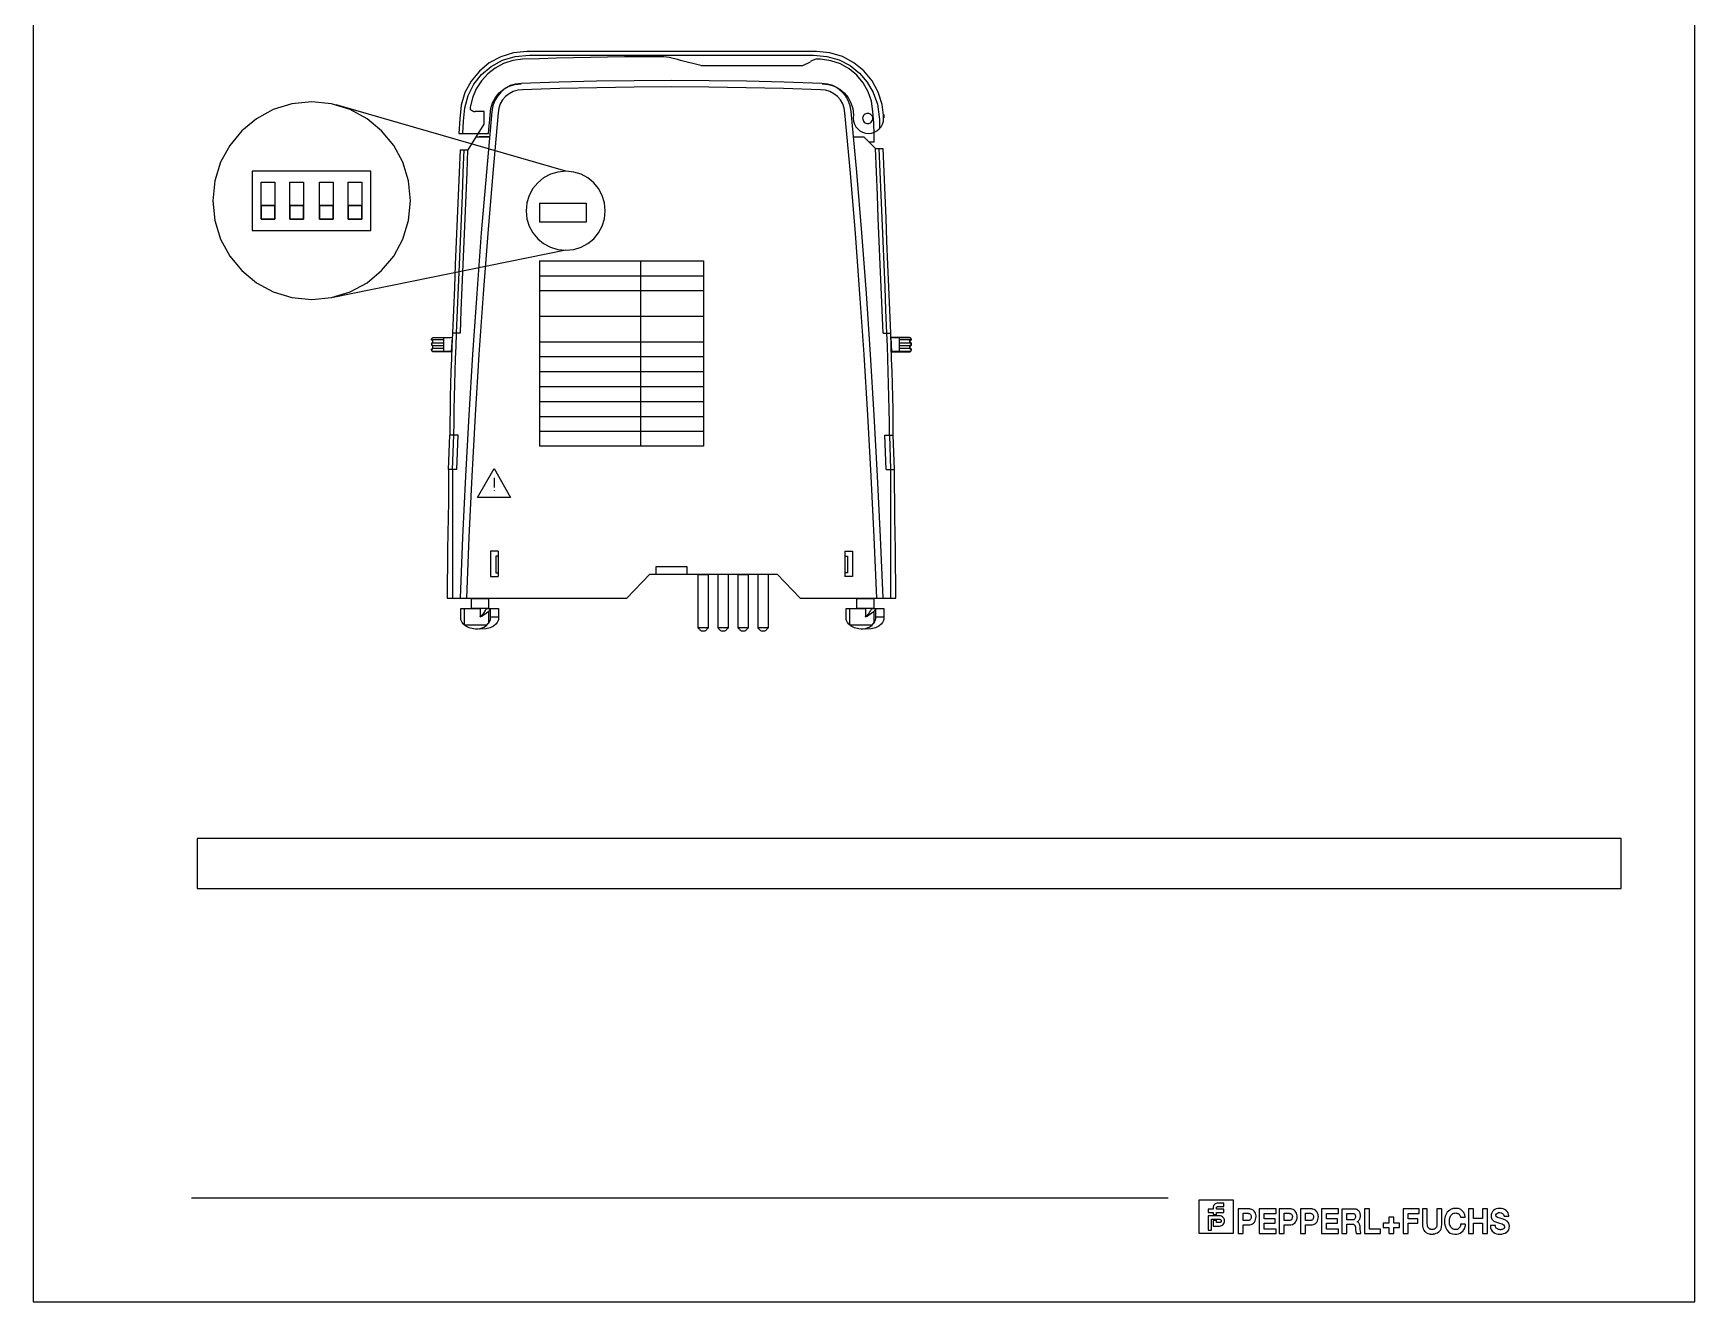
# Model space of a CAD drawing. Header units: metres. Extents: x 0 to 595, y 0 to 842.
# Drawn here: x 0 to 595, y 0 to 454 of the extents above; entities that cross this region are included whole.
import ezdxf

# ---------------------------------------------------------------- set-up
doc = ezdxf.new("R2010")
doc.units = ezdxf.units.M
doc.layers.add('BORDER', color=2, linetype='Continuous')
doc.layers.add('SCHEMATICS', color=7, linetype='Continuous')

msp = doc.modelspace()

# ---------------------------------------------------------------- linework, layer by layer
at = {"layer": 'BORDER', "color": 2}
msp.add_lwpolyline([(0, 0), (595.28, 0), (595.28, 841.89), (0, 841.89), (0, 0)], dxfattribs=at)
at = {"layer": 'SCHEMATICS', "color": 7}
for p, q in [((280.61, 447.93), (176.87, 447.93)), ((177.76, 446.57), (279.55, 446.57)), ((239.19, 442.85), (231.88, 444.67)), ((239.19, 442.85), (275.71, 442.85)), ((275.71, 442.85), (278.45, 444.22)), ((190.78, 405.01), (108.52, 428.76)), ((152.78, 423.83), (152.52, 418.48)), ((153.88, 418.49), (154.15, 422.96)), ((161.58, 426.41), (158.38, 426.41)), ((161.58, 421.85), (161.58, 426.41)), ((293.83, 425.19), (293.8, 424.01)), ((152.52, 418.48), (163.08, 418.48)), ((155.82, 412.72), (161.58, 421.85)), ((158.84, 417.28), (163.4, 417.28)), ((163.4, 417.28), (159.75, 417.28)), ((293.97, 417.28), (297.63, 417.28)), ((301.73, 413.17), (297.63, 417.28)), ((152.92, 412.72), (155.82, 412.72)), ((301.28, 415.45), (299.45, 415.45)), ((301.73, 413.17), (304.41, 413.17)), ((181.37, 393.58), (198.15, 393.58)), ((181.37, 393.58), (181.37, 386.73)), ((198.15, 393.58), (198.15, 386.73)), ((81.64, 387.81), (81.64, 392.68)), ((81.64, 392.68), (86.58, 392.68)), ((86.58, 387.81), (81.64, 387.81)), ((86.58, 392.68), (86.58, 387.81)), ((91.91, 387.81), (91.91, 392.68)), ((91.91, 392.68), (96.85, 392.68)), ((96.85, 387.81), (91.91, 387.81)), ((96.85, 392.68), (96.85, 387.81)), ((102.54, 387.79), (102.54, 392.68)), ((102.54, 392.68), (107.47, 392.68)), ((107.47, 387.79), (102.54, 387.79)), ((107.47, 392.68), (107.47, 387.79)), ((112.81, 387.79), (112.81, 392.68)), ((112.81, 392.68), (117.75, 392.68)), ((117.75, 387.79), (112.81, 387.79)), ((117.75, 392.68), (117.75, 387.79)), ((198.15, 386.73), (181.37, 386.73)), ((190.78, 376.68), (107.51, 359.83)), ((181.37, 372.96), (240.08, 372.96)), ((181.37, 372.96), (181.37, 306.52)), ((217.58, 372.96), (217.58, 306.52)), ((240.08, 372.96), (240.08, 306.52)), ((181.37, 367.59), (240.08, 367.59)), ((181.37, 362.26), (240.08, 362.26)), ((181.37, 353.11), (240.08, 353.11)), ((147.05, 340.52), (147.05, 345.57)), ((147.05, 340.52), (147.05, 345.57)), ((150.05, 345.6), (149.77, 340.32)), ((152.9, 346.97), (150.16, 346.97)), ((304.47, 346.97), (307.21, 346.97)), ((307.25, 345.6), (307.53, 340.32)), ((310.25, 345.57), (310.25, 340.52)), ((310.25, 345.57), (310.25, 340.52)), ((142.75, 342.54), (142.75, 343.49)), ((142.75, 343.49), (143.22, 343.49)), ((142.75, 342.54), (142.75, 343.49)), ((142.75, 343.49), (143.22, 343.49)), ((143.22, 342.54), (142.75, 342.54)), ((143.22, 342.54), (142.75, 342.54)), ((143.22, 344.48), (142.8, 344.48)), ((143.22, 344.48), (142.8, 344.48)), ((142.8, 341.36), (143.22, 341.36)), ((142.8, 341.36), (143.22, 341.36)), ((147.02, 344.58), (143.1, 344.58)), ((147.02, 344.58), (143.1, 344.58)), ((147.02, 343.38), (143.1, 343.38)), ((147.02, 343.38), (143.1, 343.38)), ((147.02, 342.44), (143.1, 342.44)), ((147.02, 342.44), (143.1, 342.44)), ((147.02, 341.46), (143.1, 341.46)), ((147.02, 341.46), (143.1, 341.46)), ((143.22, 343.49), (143.22, 344.48)), ((143.22, 343.49), (143.22, 344.48)), ((143.22, 341.36), (143.22, 342.54)), ((143.22, 341.36), (143.22, 342.54)), ((149.77, 340.32), (143.23, 340.32)), ((150.07, 340.37), (143.64, 340.37)), ((181.37, 343.93), (240.08, 343.93)), ((313.66, 340.37), (307.23, 340.37)), ((307.53, 340.32), (314.07, 340.32)), ((314.2, 344.58), (310.28, 344.58)), ((314.2, 344.58), (310.28, 344.58)), ((314.2, 343.38), (310.28, 343.38)), ((314.2, 343.38), (310.28, 343.38)), ((314.2, 342.44), (310.28, 342.44)), ((314.2, 342.44), (310.28, 342.44)), ((314.2, 341.46), (310.28, 341.46)), ((314.2, 341.46), (310.28, 341.46)), ((314.08, 343.49), (314.08, 344.48)), ((314.08, 344.48), (314.5, 344.48)), ((314.5, 344.48), (314.08, 344.48)), ((314.08, 344.48), (314.08, 343.49)), ((314.55, 343.49), (314.08, 343.49)), ((314.08, 343.49), (314.55, 343.49)), ((314.08, 341.36), (314.08, 342.54)), ((314.08, 342.54), (314.55, 342.54)), ((314.55, 342.54), (314.08, 342.54)), ((314.08, 342.54), (314.08, 341.36)), ((314.5, 341.36), (314.08, 341.36)), ((314.08, 341.36), (314.5, 341.36)), ((314.55, 342.54), (314.55, 343.49)), ((314.55, 343.49), (314.55, 342.54)), ((181.37, 338.59), (240.08, 338.59)), ((181.37, 333.22), (240.08, 333.22)), ((181.37, 327.89), (240.08, 327.89)), ((181.37, 322.56), (240.08, 322.56)), ((181.37, 317.19), (240.08, 317.19)), ((148.79, 298.12), (149.25, 310.45)), ((152.25, 310.45), (149.25, 310.45)), ((150.2, 298.12), (150.66, 310.45)), ((151.79, 298.12), (152.25, 310.45)), ((181.37, 311.85), (240.08, 311.85)), ((305.13, 310.45), (308.13, 310.45)), ((305.58, 298.12), (305.13, 310.45)), ((307.3, 298.15), (306.84, 310.48)), ((308.58, 298.12), (308.13, 310.45)), ((240.08, 306.52), (181.37, 306.52)), ((151.79, 298.11), (148.79, 298.14)), ((159.16, 288.16), (165.08, 298.47)), ((165.08, 298.47), (171.03, 288.16)), ((305.58, 298.12), (308.58, 298.12)), ((165.08, 295.11), (165.08, 291.75)), ((171.03, 288.16), (159.16, 288.16)), ((165.08, 290.61), (165.08, 290.52)), ((163.86, 268.9), (163.86, 259.78)), ((166.6, 268.9), (163.86, 268.9)), ((163.86, 268.9), (163.86, 259.78)), ((166.6, 268.9), (163.86, 268.9)), ((166.6, 268.9), (166.6, 259.78)), ((166.6, 268.9), (166.6, 259.78)), ((290.78, 268.9), (290.78, 259.78)), ((290.78, 268.9), (293.52, 268.9)), ((290.78, 268.9), (290.78, 259.78)), ((290.78, 268.9), (293.52, 268.9)), ((293.52, 268.9), (293.52, 259.78)), ((293.52, 268.9), (293.52, 259.78)), ((165.69, 267.08), (165.69, 261.14)), ((166.6, 267.08), (165.69, 267.08)), ((165.69, 267.08), (165.69, 261.14)), ((166.6, 267.08), (165.69, 267.08)), ((223.21, 263.43), (234.17, 263.43)), ((223.21, 260.69), (223.21, 263.43)), ((234.17, 263.43), (234.17, 260.69)), ((290.78, 267.08), (291.69, 267.08)), ((290.78, 267.08), (291.69, 267.08)), ((291.69, 267.08), (291.69, 261.14)), ((291.69, 267.08), (291.69, 261.14)), ((163.86, 259.78), (166.6, 259.78)), ((163.86, 259.78), (166.6, 259.78)), ((165.69, 261.14), (166.6, 261.14)), ((165.69, 261.14), (166.6, 261.14)), ((220.93, 260.69), (212.71, 252.01)), ((220.93, 260.69), (234.27, 260.69)), ((234.17, 260.69), (266.58, 260.69)), ((266.58, 260.69), (274.8, 252.01)), ((291.69, 261.14), (290.78, 261.14)), ((291.69, 261.14), (290.78, 261.14)), ((293.52, 259.78), (290.78, 259.78)), ((293.52, 259.78), (290.78, 259.78)), ((148.34, 252.01), (212.71, 252.01)), ((148.34, 252.01), (148.34, 252.01)), ((148.34, 252.01), (148.34, 252.01)), ((274.8, 252.01), (309.04, 252.01)), ((153.2, 248.32), (160.13, 248.33)), ((153.2, 244.61), (153.2, 248.32)), ((154.37, 248.3), (154.37, 242.51)), ((160.13, 248.33), (160.13, 245.42)), ((162.32, 248.32), (166.7, 248.32)), ((163.07, 247.28), (163.07, 242.98)), ((163.58, 247.69), (163.76, 248.32)), ((163.79, 244.61), (163.79, 248.32)), ((163.82, 245.39), (166.7, 245.39)), ((166.7, 248.32), (166.7, 244.61)), ((291.24, 248.32), (298.17, 248.33)), ((291.24, 244.61), (291.24, 248.32)), ((292.41, 248.3), (292.41, 242.51)), ((298.17, 248.33), (298.17, 245.42)), ((300.37, 248.32), (304.74, 248.32)), ((301.11, 247.28), (301.11, 242.98)), ((301.62, 247.69), (301.8, 248.32)), ((301.83, 244.61), (301.83, 248.32)), ((301.86, 245.39), (304.74, 245.39)), ((304.74, 248.32), (304.74, 244.61)), ((154.39, 242.48), (162.61, 242.48)), ((160.02, 240.92), (159.87, 240.92)), ((241.86, 241.38), (238.2, 241.38)), ((248.98, 241.38), (245.32, 241.38)), ((256.18, 241.38), (252.53, 241.38)), ((263.3, 241.38), (259.64, 241.38)), ((292.44, 242.48), (300.65, 242.48)), ((298.06, 240.92), (297.92, 240.92)), ((56.69, 37.2), (406.67, 37.2)), ((417.78, 36.55), (429.9, 36.55)), ((417.78, 24.43), (417.78, 36.55)), ((429.9, 36.55), (429.9, 24.43)), ((422.74, 33.23), (420.92, 33.23)), ((420.92, 33.23), (420.92, 32.01)), ((420.92, 32.01), (422.74, 32.01)), ((420.92, 30.79), (420.92, 25.65)), ((422.74, 33.67), (422.74, 33.23)), ((422.74, 32.01), (422.74, 31.27)), ((422.74, 31.27), (423.95, 31.27)), ((426.58, 33.23), (423.95, 33.23)), ((423.95, 32.01), (426.58, 32.01)), ((426.58, 34.13), (426.58, 35.34)), ((426.58, 32.01), (426.58, 33.23)), ((435.7, 33.24), (431.67, 33.24)), ((431.67, 33.24), (431.67, 24.43)), ((433.47, 29.13), (433.47, 31.69)), ((433.47, 31.69), (435.24, 31.69)), ((445.25, 33.24), (439.19, 33.24)), ((439.19, 33.24), (439.19, 24.42)), ((440.98, 29.71), (440.98, 31.62)), ((440.98, 31.62), (445.25, 31.62)), ((445.25, 31.62), (445.25, 33.24)), ((450.43, 33.25), (446.39, 33.25)), ((446.39, 33.25), (446.39, 24.42)), ((448.2, 29.13), (448.2, 31.7)), ((448.2, 31.7), (449.97, 31.7)), ((458, 33.24), (453.97, 33.24)), ((453.97, 33.24), (453.97, 24.43)), ((455.78, 29.13), (455.78, 31.69)), ((455.78, 31.69), (457.55, 31.69)), ((467.64, 33.24), (461.57, 33.24)), ((461.57, 33.24), (461.57, 24.42)), ((463.36, 29.71), (463.36, 31.62)), ((463.36, 31.62), (467.64, 31.62)), ((467.64, 31.62), (467.64, 33.24)), ((473.22, 33.23), (468.82, 33.23)), ((468.82, 33.23), (468.82, 24.43)), ((470.6, 29.31), (470.6, 31.68)), ((470.6, 31.68), (472.51, 31.68)), ((472.51, 31.68), (472.73, 31.68)), ((478.74, 33.24), (476.95, 33.24)), ((476.95, 33.24), (476.95, 24.43)), ((478.74, 26.05), (478.74, 33.24)), ((487.44, 30.31), (485.66, 30.31)), ((485.66, 30.31), (485.66, 28.17)), ((487.44, 28.17), (487.44, 30.31)), ((496.54, 33.25), (490.82, 33.25)), ((490.82, 33.25), (490.82, 24.43)), ((492.61, 29.73), (492.61, 31.62)), ((492.61, 31.62), (496.54, 31.62)), ((496.54, 31.62), (496.54, 33.25)), ((499.46, 33.25), (497.68, 33.25)), ((497.68, 33.25), (497.68, 27.59)), ((499.46, 28.17), (499.46, 33.25)), ((504.63, 33.25), (502.84, 33.25)), ((502.84, 33.25), (502.84, 28.17)), ((504.63, 27.6), (504.63, 33.25)), ((511.35, 30.25), (513.07, 30.25)), ((513.07, 30.25), (513.04, 30.47)), ((516.04, 33.25), (514.26, 33.25)), ((514.26, 33.25), (514.26, 24.43)), ((516.04, 29.78), (516.04, 33.25)), ((519.28, 29.78), (516.04, 29.78)), ((521.05, 33.25), (519.28, 33.25)), ((519.28, 33.25), (519.28, 29.78)), ((521.05, 24.43), (521.05, 33.25)), ((526.95, 30.61), (528.71, 30.61)), ((528.71, 30.61), (528.7, 30.82)), ((429.9, 24.43), (417.78, 24.43)), ((420.92, 25.65), (422.13, 25.65)), ((422.13, 25.65), (422.13, 29.57)), ((422.13, 29.57), (425.04, 29.57)), ((423.95, 29.09), (422.74, 29.09)), ((422.74, 29.09), (422.74, 27.14)), ((422.74, 27.14), (425.04, 27.14)), ((423.95, 28.36), (423.95, 29.09)), ((431.67, 24.43), (433.47, 24.43)), ((435.18, 29.13), (433.47, 29.13)), ((433.47, 24.43), (433.47, 27.59)), ((433.47, 27.59), (435.52, 27.59)), ((435.49, 29.16), (435.18, 29.13)), ((435.52, 27.59), (435.88, 27.61)), ((439.19, 24.42), (445.25, 24.42)), ((444.91, 29.71), (440.98, 29.71)), ((440.98, 26.04), (440.98, 28.17)), ((440.98, 28.17), (444.91, 28.17)), ((445.25, 26.04), (440.98, 26.04)), ((444.91, 28.17), (444.91, 29.71)), ((445.25, 24.42), (445.25, 26.04)), ((446.39, 24.42), (448.2, 24.42)), ((449.91, 29.13), (448.2, 29.13)), ((448.2, 24.42), (448.2, 27.58)), ((448.2, 27.58), (450.25, 27.58)), ((450.22, 29.15), (449.91, 29.13)), ((450.25, 27.58), (450.62, 27.61)), ((453.97, 24.43), (455.78, 24.43)), ((457.48, 29.13), (455.78, 29.13)), ((455.78, 24.43), (455.78, 27.59)), ((455.78, 27.59), (457.83, 27.59)), ((457.79, 29.16), (457.48, 29.13)), ((457.83, 27.59), (458.19, 27.61)), ((461.57, 24.42), (467.64, 24.42)), ((467.29, 29.71), (463.36, 29.71)), ((463.36, 26.04), (463.36, 28.17)), ((463.36, 28.17), (467.29, 28.17)), ((467.64, 26.04), (463.36, 26.04)), ((467.29, 28.17), (467.29, 29.71)), ((467.64, 24.42), (467.64, 26.04)), ((468.82, 24.43), (470.6, 24.43)), ((472.3, 29.31), (470.6, 29.31)), ((470.6, 24.43), (470.6, 27.84)), ((470.6, 27.84), (472.47, 27.84)), ((472.72, 29.33), (472.3, 29.31)), ((472.47, 27.84), (472.73, 27.84)), ((473.93, 24.68), (474, 24.43)), ((474, 24.43), (475.69, 24.43)), ((474.33, 28.64), (474.68, 28.89)), ((474.58, 28.48), (474.33, 28.64)), ((475.61, 24.74), (475.5, 25.36)), ((475.69, 24.43), (475.61, 24.74)), ((476.95, 24.43), (482.67, 24.43)), ((482.67, 26.05), (478.74, 26.05)), ((482.67, 24.43), (482.67, 26.05)), ((485.66, 28.17), (483.61, 28.17)), ((483.61, 28.17), (483.61, 26.6)), ((483.61, 26.6), (485.66, 26.6)), ((485.66, 26.6), (485.66, 24.43)), ((485.66, 24.43), (487.44, 24.43)), ((489.49, 28.17), (487.44, 28.17)), ((487.44, 24.43), (487.44, 26.6)), ((487.44, 26.6), (489.49, 26.6)), ((489.49, 26.6), (489.49, 28.17)), ((490.82, 24.43), (492.61, 24.43)), ((496.04, 29.73), (492.61, 29.73)), ((492.61, 24.43), (492.61, 28.17)), ((492.61, 28.17), (496.04, 28.17)), ((496.04, 28.17), (496.04, 29.73)), ((499.5, 27.43), (499.46, 28.17)), ((502.84, 28.17), (502.84, 27.43)), ((504.59, 27.07), (504.63, 27.6)), ((513.07, 27.83), (511.34, 27.83)), ((511.34, 27.83), (511.34, 27.56)), ((513.09, 27.67), (513.07, 27.83)), ((514.26, 24.43), (516.04, 24.43)), ((516.04, 24.43), (516.04, 28.2)), ((516.04, 28.2), (519.28, 28.2)), ((519.28, 28.2), (519.28, 24.43)), ((519.28, 24.43), (521.05, 24.43)), ((523.84, 27.36), (522.06, 27.36)), ((522.06, 27.36), (522.06, 27.1)), ((523.84, 27.24), (523.84, 27.36))]:
    msp.add_line(p, q, dxfattribs=at)
for points in [[(176.87, 447.93), (172.02, 447.44), (167.49, 446.03), (163.4, 443.81), (159.83, 440.87), (156.89, 437.3), (154.67, 433.21), (153.26, 428.69), (152.78, 423.83)], [(154.15, 422.96), (154.58, 427.72), (155.85, 432.16), (157.89, 436.18), (160.65, 439.69), (164.08, 442.58), (168.11, 444.75), (172.69, 446.12), (177.76, 446.57)], [(279.55, 446.57), (284.36, 446.15), (288.74, 444.89), (292.65, 442.88), (296.03, 440.19), (298.82, 436.92), (300.97, 433.16), (302.42, 428.99), (303.12, 424.5)], [(304.71, 424.11), (304.17, 428.91), (302.74, 433.39), (300.51, 437.44), (297.56, 440.96), (294.01, 443.87), (289.93, 446.06), (285.44, 447.44), (280.61, 447.93)], [(175.27, 445.13), (171.77, 444.65), (168.5, 443.57), (165.5, 441.97), (162.83, 439.88), (160.55, 437.36), (158.71, 434.47), (157.36, 431.26), (156.56, 427.78)], [(224.12, 446.04), (217.98, 446.02), (211.87, 445.96), (205.78, 445.87), (199.7, 445.76), (193.62, 445.62), (187.53, 445.47), (181.42, 445.3), (175.27, 445.13)], [(231.88, 444.67), (230.86, 444.99), (229.84, 445.27), (228.83, 445.51), (227.83, 445.7), (226.86, 445.85), (225.91, 445.96), (225, 446.02), (224.12, 446.04)], [(280.73, 445.13), (280.39, 445.11), (280.06, 445.05), (279.73, 444.96), (279.42, 444.84), (279.13, 444.71), (278.87, 444.55), (278.64, 444.39), (278.45, 444.22)], [(282.1, 445.13), (281.93, 445.13), (281.76, 445.13), (281.59, 445.13), (281.42, 445.13), (281.25, 445.13), (281.08, 445.13), (280.91, 445.13), (280.73, 445.13)], [(300.82, 426.41), (300.3, 430.08), (299.12, 433.51), (297.35, 436.63), (295.06, 439.37), (292.32, 441.65), (289.2, 443.43), (285.77, 444.61), (282.1, 445.13)], [(163.71, 425.19), (163.93, 427.44), (164.58, 429.53), (165.61, 431.42), (166.97, 433.07), (168.62, 434.43), (170.51, 435.46), (172.6, 436.1), (174.84, 436.33)], [(174.82, 436.46), (172.81, 436.25), (170.93, 435.66), (169.21, 434.72), (167.68, 433.49), (166.4, 432), (165.38, 430.29), (164.67, 428.42), (164.32, 426.41)], [(282.56, 436.46), (269.06, 436.9), (255.58, 437.23), (242.13, 437.42), (228.69, 437.48), (215.25, 437.42), (201.8, 437.23), (188.32, 436.9), (174.82, 436.46)], [(282.1, 434.17), (268.75, 434.62), (255.4, 434.94), (242.04, 435.14), (228.69, 435.2), (215.34, 435.14), (201.98, 434.94), (188.63, 434.62), (175.27, 434.17)], [(293.06, 426.41), (292.7, 428.42), (292, 430.29), (290.98, 432), (289.69, 433.49), (288.17, 434.72), (286.45, 435.66), (284.57, 436.25), (282.56, 436.46)], [(282.7, 436.33), (284.94, 436.1), (287.03, 435.46), (288.93, 434.43), (290.57, 433.07), (291.93, 431.42), (292.96, 429.53), (293.61, 427.44), (293.83, 425.19)], [(99.78, 429.85), (92.64, 429.13), (85.99, 427.07), (79.98, 423.8), (74.73, 419.48), (70.41, 414.24), (67.14, 408.22), (65.08, 401.57), (64.36, 394.43)], [(135.2, 394.43), (134.48, 401.57), (132.41, 408.22), (129.15, 414.24), (124.82, 419.48), (119.58, 423.8), (113.56, 427.07), (106.91, 429.13), (99.78, 429.85)], [(175.27, 434.17), (173.59, 434.01), (171.99, 433.53), (170.52, 432.78), (169.22, 431.78), (168.14, 430.56), (167.31, 429.16), (166.78, 427.62), (166.6, 425.96)], [(290.78, 425.96), (290.59, 427.62), (290.06, 429.16), (289.24, 430.56), (288.15, 431.78), (286.85, 432.78), (285.39, 433.53), (283.79, 434.01), (282.1, 434.17)], [(164.32, 426.41), (162.35, 404.67), (160.54, 382.92), (158.9, 361.16), (157.41, 339.38), (156.07, 317.59), (154.88, 295.76), (153.82, 273.91), (152.9, 252.01)], [(166.6, 425.96), (164.63, 404.36), (162.83, 382.73), (161.18, 361.05), (159.69, 339.33), (158.36, 317.56), (157.16, 295.76), (156.11, 273.91), (155.19, 252.01)], [(156.56, 427.78), (156.56, 427.61), (156.56, 427.45), (156.58, 427.29), (156.61, 427.15), (156.67, 427.04), (156.75, 426.95), (156.86, 426.89), (157.01, 426.87)], [(157.01, 426.87), (157.18, 426.72), (157.35, 426.6), (157.53, 426.52), (157.7, 426.47), (157.87, 426.44), (158.04, 426.42), (158.21, 426.41), (158.38, 426.41)], [(163.08, 418.48), (163.22, 419.98), (163.35, 421.31), (163.45, 422.46), (163.54, 423.42), (163.61, 424.18), (163.66, 424.74), (163.7, 425.08), (163.71, 425.19)], [(302.19, 252.01), (301.27, 273.91), (300.22, 295.76), (299.02, 317.56), (297.68, 339.33), (296.2, 361.05), (294.55, 382.73), (292.75, 404.36), (290.78, 425.96)], [(304.47, 252.01), (303.55, 273.91), (302.5, 295.76), (301.3, 317.59), (299.97, 339.38), (298.48, 361.16), (296.83, 382.92), (295.03, 404.67), (293.06, 426.41)], [(293.8, 424.01), (293.91, 422.91), (294.22, 421.89), (294.73, 420.97), (295.39, 420.16), (296.19, 419.5), (297.12, 419), (298.14, 418.68), (299.24, 418.57)], [(299, 425.74), (298.65, 425.71), (298.32, 425.6), (298.01, 425.44), (297.73, 425.23), (297.49, 424.98), (297.31, 424.71), (297.2, 424.41), (297.15, 424.11)], [(297.15, 424.11), (297.2, 423.66), (297.31, 423.27), (297.49, 422.92), (297.73, 422.62), (298.01, 422.38), (298.32, 422.21), (298.65, 422.1), (299, 422.06)], [(300.84, 424.11), (300.8, 424.41), (300.68, 424.71), (300.5, 424.98), (300.26, 425.23), (299.98, 425.44), (299.67, 425.6), (299.34, 425.71), (299, 425.74)], [(299, 422.06), (299.34, 422.1), (299.67, 422.21), (299.98, 422.38), (300.26, 422.62), (300.5, 422.92), (300.68, 423.27), (300.8, 423.66), (300.84, 424.11)], [(299.24, 418.57), (300.33, 418.68), (301.35, 419), (302.28, 419.5), (303.08, 420.16), (303.75, 420.97), (304.25, 421.89), (304.57, 422.91), (304.68, 424.01)], [(301.28, 415.45), (301.28, 416.82), (301.27, 418.19), (301.25, 419.56), (301.22, 420.93), (301.17, 422.3), (301.09, 423.67), (300.97, 425.04), (300.82, 426.41)], [(303.12, 424.5), (303.13, 424.22), (303.14, 423.72), (303.15, 423.09), (303.16, 422.39), (303.16, 421.68), (303.17, 421.05), (303.17, 420.55), (303.18, 420.27)], [(304.68, 424.01), (304.68, 424.87), (304.68, 425.29), (304.69, 425.36), (304.69, 425.18), (304.7, 424.87), (304.71, 424.51), (304.71, 424.23), (304.71, 424.11)], [(152.92, 412.72), (152.58, 404.5), (152.24, 396.28), (151.9, 388.06), (151.55, 379.84), (151.21, 371.63), (150.87, 363.41), (150.53, 355.19), (150.19, 346.97)], [(154.31, 412.72), (153.97, 404.5), (153.63, 396.28), (153.28, 388.06), (152.94, 379.84), (152.6, 371.63), (152.26, 363.41), (151.91, 355.19), (151.57, 346.97)], [(155.64, 412.72), (155.3, 404.5), (154.96, 396.28), (154.62, 388.06), (154.27, 379.84), (153.93, 371.63), (153.59, 363.41), (153.25, 355.19), (152.9, 346.97)], [(304.47, 346.97), (304.13, 355.19), (303.79, 363.42), (303.45, 371.65), (303.1, 379.9), (302.76, 388.17), (302.42, 396.47), (302.08, 404.8), (301.73, 413.17)], [(305.86, 346.97), (305.52, 355.19), (305.17, 363.42), (304.83, 371.65), (304.49, 379.9), (304.15, 388.17), (303.81, 396.47), (303.46, 404.8), (303.12, 413.17)], [(307.25, 346.97), (306.9, 355.19), (306.56, 363.42), (306.22, 371.65), (305.88, 379.9), (305.53, 388.17), (305.19, 396.47), (304.85, 404.8), (304.51, 413.17)], [(78.44, 383.81), (120.94, 383.81), (120.94, 405.06), (78.44, 405.06), (78.44, 383.81)], [(190.78, 405.01), (187.93, 404.73), (185.27, 403.9), (182.86, 402.59), (180.77, 400.86), (179.04, 398.77), (177.73, 396.36), (176.9, 393.7), (176.62, 390.85)], [(204.95, 390.85), (204.66, 393.7), (203.84, 396.36), (202.53, 398.77), (200.8, 400.86), (198.7, 402.59), (196.3, 403.9), (193.64, 404.73), (190.78, 405.01)], [(86.58, 387.79), (81.64, 387.79), (81.64, 401.08), (86.58, 401.08), (86.58, 387.79)], [(96.85, 387.79), (91.91, 387.79), (91.91, 401.08), (96.85, 401.08), (96.85, 387.79)], [(107.47, 387.79), (102.54, 387.79), (102.54, 401.08), (107.47, 401.08), (107.47, 387.79)], [(117.75, 387.79), (112.81, 387.79), (112.81, 401.08), (117.75, 401.08), (117.75, 387.79)], [(64.36, 394.43), (65.08, 387.3), (67.14, 380.65), (70.41, 374.63), (74.73, 369.39), (79.98, 365.07), (85.99, 361.8), (92.64, 359.74), (99.78, 359.02)], [(99.78, 359.02), (106.91, 359.74), (113.56, 361.8), (119.58, 365.07), (124.82, 369.39), (129.15, 374.63), (132.41, 380.65), (134.48, 387.3), (135.2, 394.43)], [(86.58, 392.68), (81.64, 392.68), (81.64, 387.81), (86.58, 387.81), (86.58, 392.68)], [(96.85, 392.68), (91.91, 392.68), (91.91, 387.81), (96.85, 387.81), (96.85, 392.68)], [(107.47, 392.68), (102.54, 392.68), (102.54, 387.79), (107.47, 387.79), (107.47, 392.68)], [(117.75, 392.68), (112.81, 392.68), (112.81, 387.79), (117.75, 387.79), (117.75, 392.68)], [(176.62, 390.85), (176.9, 387.99), (177.73, 385.33), (179.04, 382.93), (180.77, 380.83), (182.86, 379.1), (185.27, 377.79), (187.93, 376.97), (190.78, 376.68)], [(190.78, 376.68), (193.64, 376.97), (196.3, 377.79), (198.7, 379.1), (200.8, 380.83), (202.53, 382.93), (203.84, 385.33), (204.66, 387.99), (204.95, 390.85)], [(142.71, 344.73), (142.74, 344.96), (142.84, 345.14), (142.99, 345.27), (143.16, 345.36), (143.34, 345.42), (143.49, 345.46), (143.6, 345.47), (143.64, 345.48)], [(142.71, 344.73), (142.74, 344.96), (142.84, 345.14), (142.99, 345.27), (143.16, 345.36), (143.34, 345.42), (143.49, 345.46), (143.6, 345.47), (143.64, 345.48)], [(143.64, 345.48), (143.95, 345.47), (144.77, 345.46), (145.91, 345.44), (147.19, 345.44), (148.42, 345.44), (149.44, 345.47), (150.04, 345.52), (150.05, 345.6)], [(143.64, 345.48), (143.95, 345.47), (144.77, 345.46), (145.91, 345.44), (147.19, 345.44), (148.42, 345.44), (149.44, 345.47), (150.04, 345.52), (150.05, 345.6)], [(150.16, 346.97), (149.99, 342.37), (149.83, 337.8), (149.67, 333.25), (149.54, 328.71), (149.42, 324.17), (149.33, 319.62), (149.27, 315.05), (149.25, 310.45)], [(151.53, 346.97), (151.36, 342.37), (151.2, 337.8), (151.04, 333.25), (150.91, 328.71), (150.79, 324.17), (150.7, 319.62), (150.64, 315.05), (150.62, 310.45)], [(306.76, 310.45), (306.74, 315.05), (306.68, 319.62), (306.59, 324.17), (306.47, 328.71), (306.33, 333.25), (306.18, 337.8), (306.02, 342.37), (305.84, 346.97)], [(308.13, 310.45), (308.11, 315.05), (308.05, 319.62), (307.96, 324.17), (307.84, 328.71), (307.7, 333.25), (307.55, 337.8), (307.38, 342.37), (307.21, 346.97)], [(313.66, 345.48), (313.35, 345.47), (312.53, 345.46), (311.39, 345.44), (310.11, 345.44), (308.87, 345.44), (307.86, 345.47), (307.26, 345.52), (307.25, 345.6)], [(307.25, 345.6), (307.26, 345.52), (307.86, 345.47), (308.87, 345.44), (310.11, 345.44), (311.39, 345.44), (312.53, 345.46), (313.35, 345.47), (313.66, 345.48)], [(314.59, 344.73), (314.56, 344.96), (314.46, 345.14), (314.31, 345.27), (314.14, 345.36), (313.96, 345.42), (313.81, 345.46), (313.7, 345.47), (313.66, 345.48)], [(313.66, 345.48), (313.7, 345.47), (313.81, 345.46), (313.96, 345.42), (314.14, 345.36), (314.31, 345.27), (314.46, 345.14), (314.56, 344.96), (314.59, 344.73)], [(142.8, 344.48), (142.8, 344.47), (142.79, 344.46), (142.78, 344.45), (142.76, 344.44), (142.74, 344.46), (142.73, 344.51), (142.72, 344.6), (142.71, 344.73)], [(142.8, 344.48), (142.8, 344.47), (142.79, 344.46), (142.78, 344.45), (142.76, 344.44), (142.74, 344.46), (142.73, 344.51), (142.72, 344.6), (142.71, 344.73)], [(142.71, 341.11), (142.71, 341.2), (142.72, 341.26), (142.73, 341.3), (142.75, 341.33), (142.77, 341.35), (142.79, 341.36), (142.8, 341.36), (142.8, 341.36)], [(142.71, 341.11), (142.71, 341.2), (142.72, 341.26), (142.73, 341.3), (142.75, 341.33), (142.77, 341.35), (142.79, 341.36), (142.8, 341.36), (142.8, 341.36)], [(143.23, 340.32), (143.21, 340.33), (143.15, 340.35), (143.07, 340.39), (142.98, 340.46), (142.88, 340.56), (142.8, 340.7), (142.74, 340.88), (142.71, 341.11)], [(143.64, 340.37), (143.6, 340.37), (143.5, 340.39), (143.35, 340.42), (143.18, 340.48), (143.01, 340.58), (142.86, 340.71), (142.76, 340.88), (142.71, 341.11)], [(314.59, 341.11), (314.54, 340.88), (314.43, 340.71), (314.28, 340.58), (314.12, 340.48), (313.95, 340.42), (313.8, 340.39), (313.7, 340.37), (313.66, 340.37)], [(314.07, 340.32), (314.09, 340.33), (314.15, 340.35), (314.23, 340.39), (314.32, 340.46), (314.41, 340.56), (314.5, 340.7), (314.56, 340.88), (314.59, 341.11)], [(314.5, 344.48), (314.5, 344.47), (314.51, 344.46), (314.52, 344.45), (314.54, 344.44), (314.56, 344.46), (314.57, 344.51), (314.58, 344.6), (314.59, 344.73)], [(314.59, 344.73), (314.58, 344.6), (314.57, 344.51), (314.56, 344.46), (314.54, 344.44), (314.52, 344.45), (314.51, 344.46), (314.5, 344.47), (314.5, 344.48)], [(314.59, 341.11), (314.59, 341.2), (314.58, 341.26), (314.57, 341.3), (314.55, 341.33), (314.53, 341.35), (314.51, 341.36), (314.5, 341.36), (314.5, 341.36)], [(314.5, 341.36), (314.5, 341.36), (314.51, 341.36), (314.53, 341.35), (314.55, 341.33), (314.57, 341.3), (314.58, 341.26), (314.59, 341.2), (314.59, 341.11)], [(148.79, 298.12), (148.77, 292.45), (148.72, 286.75), (148.65, 281.01), (148.57, 275.24), (148.48, 269.45), (148.41, 263.65), (148.36, 257.83), (148.34, 252.01)], [(150.16, 298.12), (150.16, 292.45), (150.16, 286.75), (150.16, 281.01), (150.16, 275.24), (150.16, 269.45), (150.16, 263.65), (150.16, 257.83), (150.16, 252.01)], [(307.21, 252.01), (307.21, 257.83), (307.21, 263.65), (307.21, 269.45), (307.21, 275.24), (307.21, 281.01), (307.21, 286.75), (307.21, 292.45), (307.21, 298.12)], [(309.04, 252.01), (309.02, 257.83), (308.97, 263.65), (308.9, 269.45), (308.81, 275.24), (308.73, 281.01), (308.65, 286.75), (308.6, 292.45), (308.58, 298.12)], [(241.83, 260.55), (241.83, 241.38), (238.24, 241.38), (238.24, 260.55), (241.83, 260.55)], [(248.94, 260.6), (248.94, 241.38), (245.35, 241.38), (245.35, 260.6), (248.94, 260.6)], [(256.15, 260.55), (256.15, 241.38), (252.56, 241.38), (252.56, 260.55), (256.15, 260.55)], [(263.27, 260.6), (263.27, 241.38), (259.68, 241.38), (259.68, 260.6), (263.27, 260.6)], [(163.09, 251.96), (163.09, 248.3), (157.04, 248.3), (157.04, 251.96), (163.09, 251.96)], [(301.13, 251.96), (301.13, 248.3), (295.08, 248.3), (295.08, 251.96), (301.13, 251.96)], [(159.87, 240.92), (157.78, 241.04), (156.18, 241.44), (155, 242.03), (154.18, 242.71), (153.66, 243.4), (153.36, 244.01), (153.23, 244.44), (153.2, 244.61)], [(158.53, 240.96), (160.17, 241.23), (161.43, 241.7), (162.36, 242.3), (163.01, 242.94), (163.42, 243.56), (163.66, 244.09), (163.77, 244.47), (163.79, 244.61)], [(166.7, 244.61), (166.67, 244.44), (166.54, 244.01), (166.24, 243.4), (165.71, 242.71), (164.89, 242.03), (163.71, 241.44), (162.11, 241.04), (160.02, 240.92)], [(160.07, 245.34), (160.67, 245.66), (161.28, 246.03), (161.87, 246.42), (162.41, 246.8), (162.88, 247.15), (163.25, 247.43), (163.49, 247.62), (163.58, 247.69)], [(160.13, 245.42), (160.16, 245.44), (160.24, 245.51), (160.37, 245.62), (160.53, 245.76), (160.71, 245.92), (160.89, 246.09), (161.07, 246.27), (161.22, 246.44)], [(161.22, 246.44), (161.43, 246.7), (161.63, 247), (161.81, 247.32), (161.98, 247.62), (162.12, 247.89), (162.23, 248.11), (162.3, 248.26), (162.32, 248.32)], [(297.92, 240.92), (295.83, 241.04), (294.22, 241.44), (293.04, 242.03), (292.22, 242.71), (291.7, 243.4), (291.4, 244.01), (291.27, 244.44), (291.24, 244.61)], [(296.57, 240.96), (298.21, 241.23), (299.47, 241.7), (300.4, 242.3), (301.05, 242.94), (301.47, 243.56), (301.7, 244.09), (301.81, 244.47), (301.83, 244.61)], [(304.74, 244.61), (304.71, 244.44), (304.58, 244.01), (304.28, 243.4), (303.76, 242.71), (302.93, 242.03), (301.76, 241.44), (300.15, 241.04), (298.06, 240.92)], [(298.11, 245.34), (298.72, 245.66), (299.33, 246.03), (299.91, 246.42), (300.46, 246.8), (300.93, 247.15), (301.3, 247.43), (301.54, 247.62), (301.62, 247.69)], [(298.17, 245.42), (298.2, 245.44), (298.29, 245.51), (298.42, 245.62), (298.58, 245.76), (298.75, 245.92), (298.94, 246.09), (299.11, 246.27), (299.27, 246.44)], [(299.27, 246.44), (299.47, 246.7), (299.67, 247), (299.86, 247.32), (300.02, 247.62), (300.16, 247.89), (300.27, 248.11), (300.34, 248.26), (300.37, 248.32)], [(238.2, 241.38), (238.22, 241.36), (238.26, 241.32), (238.34, 241.25), (238.43, 241.15), (238.55, 241.03), (238.69, 240.9), (238.85, 240.74), (239.02, 240.58)], [(239.02, 240.58), (239.16, 240.46), (239.29, 240.38), (239.41, 240.33), (239.53, 240.31), (239.65, 240.3), (239.77, 240.3), (239.9, 240.31), (240.04, 240.31)], [(240.04, 240.31), (240.18, 240.31), (240.31, 240.3), (240.43, 240.3), (240.54, 240.31), (240.65, 240.33), (240.77, 240.38), (240.9, 240.46), (241.04, 240.58)], [(241.04, 240.58), (241.21, 240.74), (241.37, 240.9), (241.51, 241.03), (241.63, 241.15), (241.72, 241.25), (241.8, 241.32), (241.84, 241.36), (241.86, 241.38)], [(245.32, 241.38), (245.34, 241.36), (245.38, 241.32), (245.45, 241.25), (245.55, 241.15), (245.67, 241.03), (245.81, 240.9), (245.97, 240.74), (246.14, 240.58)], [(246.14, 240.58), (246.28, 240.46), (246.41, 240.38), (246.53, 240.33), (246.65, 240.31), (246.76, 240.3), (246.89, 240.3), (247.02, 240.31), (247.16, 240.31)], [(247.16, 240.31), (247.3, 240.31), (247.43, 240.3), (247.55, 240.3), (247.66, 240.31), (247.77, 240.33), (247.89, 240.38), (248.02, 240.46), (248.16, 240.58)], [(248.16, 240.58), (248.33, 240.74), (248.49, 240.9), (248.62, 241.03), (248.75, 241.15), (248.84, 241.25), (248.92, 241.32), (248.96, 241.36), (248.98, 241.38)], [(252.53, 241.38), (252.54, 241.36), (252.59, 241.32), (252.66, 241.25), (252.76, 241.15), (252.88, 241.03), (253.02, 240.9), (253.18, 240.74), (253.35, 240.58)], [(253.35, 240.58), (253.49, 240.46), (253.62, 240.38), (253.74, 240.33), (253.85, 240.31), (253.97, 240.3), (254.09, 240.3), (254.22, 240.31), (254.37, 240.31)], [(254.37, 240.31), (254.51, 240.31), (254.63, 240.3), (254.75, 240.3), (254.87, 240.31), (254.98, 240.33), (255.1, 240.38), (255.22, 240.46), (255.36, 240.58)], [(255.36, 240.58), (255.53, 240.74), (255.69, 240.9), (255.83, 241.03), (255.95, 241.15), (256.05, 241.25), (256.12, 241.32), (256.17, 241.36), (256.18, 241.38)], [(259.64, 241.38), (259.66, 241.36), (259.71, 241.32), (259.78, 241.25), (259.88, 241.15), (260, 241.03), (260.14, 240.9), (260.3, 240.74), (260.47, 240.58)], [(260.47, 240.58), (260.61, 240.46), (260.74, 240.38), (260.86, 240.33), (260.97, 240.31), (261.09, 240.3), (261.21, 240.3), (261.34, 240.31), (261.48, 240.31)], [(261.48, 240.31), (261.63, 240.31), (261.75, 240.3), (261.87, 240.3), (261.98, 240.31), (262.1, 240.33), (262.21, 240.38), (262.34, 240.46), (262.48, 240.58)], [(262.48, 240.58), (262.65, 240.74), (262.81, 240.9), (262.95, 241.03), (263.07, 241.15), (263.17, 241.25), (263.24, 241.32), (263.29, 241.36), (263.3, 241.38)], [(58.69, 148.07), (568.93, 148.07), (568.93, 165.92), (58.69, 165.92), (58.69, 148.07)], [(425.04, 30.79), (424.8, 30.79), (424.31, 30.79), (423.65, 30.79), (422.9, 30.79), (422.17, 30.79), (421.53, 30.79), (421.09, 30.79), (420.92, 30.79)], [(424.41, 35.34), (424.05, 35.3), (423.73, 35.2), (423.44, 35.03), (423.2, 34.82), (423, 34.57), (422.86, 34.29), (422.77, 33.99), (422.74, 33.67)], [(423.95, 33.67), (423.96, 33.77), (423.98, 33.86), (424.03, 33.94), (424.08, 34), (424.15, 34.05), (424.23, 34.09), (424.31, 34.12), (424.4, 34.13)], [(423.95, 33.23), (423.95, 33.31), (423.95, 33.39), (423.95, 33.46), (423.95, 33.52), (423.95, 33.57), (423.95, 33.62), (423.95, 33.65), (423.95, 33.67)], [(423.95, 31.27), (423.95, 31.28), (423.95, 31.33), (423.95, 31.39), (423.95, 31.49), (423.95, 31.6), (423.95, 31.72), (423.95, 31.86), (423.95, 32.01)], [(424.4, 34.13), (424.64, 34.13), (424.96, 34.13), (425.32, 34.13), (425.68, 34.13), (426.03, 34.13), (426.31, 34.13), (426.5, 34.13), (426.58, 34.13)], [(426.58, 35.34), (426.49, 35.34), (426.25, 35.34), (425.91, 35.34), (425.52, 35.34), (425.13, 35.34), (424.78, 35.34), (424.52, 35.34), (424.41, 35.34)], [(426.84, 28.98), (426.81, 29.33), (426.71, 29.66), (426.56, 29.97), (426.35, 30.24), (426.08, 30.46), (425.78, 30.64), (425.42, 30.75), (425.04, 30.79)], [(435.24, 31.69), (435.27, 31.69), (435.31, 31.69), (435.34, 31.69), (435.37, 31.68), (435.4, 31.68), (435.43, 31.67), (435.46, 31.67), (435.49, 31.67)], [(435.49, 31.67), (435.7, 31.62), (435.89, 31.53), (436.04, 31.4), (436.17, 31.23), (436.26, 31.04), (436.33, 30.83), (436.37, 30.61), (436.38, 30.38)], [(436.38, 30.38), (436.36, 30.16), (436.31, 29.95), (436.24, 29.75), (436.14, 29.57), (436.02, 29.41), (435.86, 29.29), (435.69, 29.2), (435.49, 29.16)], [(436.13, 33.22), (436.08, 33.22), (436.03, 33.23), (435.98, 33.23), (435.93, 33.24), (435.87, 33.24), (435.82, 33.24), (435.76, 33.24), (435.7, 33.24)], [(435.88, 27.61), (436.38, 27.71), (436.82, 27.9), (437.2, 28.19), (437.52, 28.55), (437.77, 28.96), (437.96, 29.42), (438.07, 29.9), (438.12, 30.38)], [(438.12, 30.38), (438.1, 30.82), (438.02, 31.26), (437.87, 31.7), (437.66, 32.11), (437.38, 32.49), (437.03, 32.81), (436.62, 33.06), (436.13, 33.22)], [(449.97, 31.7), (450.01, 31.7), (450.04, 31.69), (450.07, 31.69), (450.1, 31.69), (450.13, 31.68), (450.16, 31.68), (450.19, 31.67), (450.22, 31.67)], [(450.22, 31.67), (450.44, 31.63), (450.62, 31.53), (450.78, 31.4), (450.9, 31.23), (451, 31.04), (451.06, 30.83), (451.1, 30.61), (451.11, 30.38)], [(451.11, 30.38), (451.09, 30.16), (451.05, 29.95), (450.97, 29.75), (450.87, 29.56), (450.75, 29.41), (450.6, 29.28), (450.42, 29.2), (450.22, 29.15)], [(450.86, 33.22), (450.81, 33.23), (450.76, 33.24), (450.71, 33.24), (450.66, 33.24), (450.6, 33.24), (450.55, 33.25), (450.49, 33.25), (450.43, 33.25)], [(450.62, 27.61), (451.12, 27.7), (451.56, 27.9), (451.94, 28.18), (452.26, 28.54), (452.51, 28.96), (452.7, 29.41), (452.81, 29.89), (452.86, 30.38)], [(452.86, 30.38), (452.84, 30.82), (452.75, 31.27), (452.61, 31.7), (452.39, 32.12), (452.11, 32.49), (451.77, 32.81), (451.35, 33.06), (450.86, 33.22)], [(457.55, 31.69), (457.58, 31.69), (457.61, 31.69), (457.64, 31.69), (457.67, 31.68), (457.7, 31.68), (457.73, 31.67), (457.76, 31.67), (457.79, 31.67)], [(457.79, 31.67), (458.01, 31.62), (458.19, 31.53), (458.35, 31.4), (458.47, 31.23), (458.57, 31.04), (458.64, 30.83), (458.67, 30.61), (458.68, 30.38)], [(458.68, 30.38), (458.67, 30.16), (458.62, 29.95), (458.55, 29.75), (458.45, 29.57), (458.32, 29.41), (458.17, 29.29), (457.99, 29.2), (457.79, 29.16)], [(458.44, 33.22), (458.39, 33.22), (458.33, 33.23), (458.28, 33.23), (458.23, 33.24), (458.18, 33.24), (458.12, 33.24), (458.06, 33.24), (458, 33.24)], [(458.19, 27.61), (458.69, 27.71), (459.13, 27.9), (459.51, 28.19), (459.83, 28.55), (460.08, 28.96), (460.26, 29.42), (460.38, 29.89), (460.42, 30.38)], [(460.42, 30.38), (460.4, 30.82), (460.32, 31.26), (460.17, 31.7), (459.96, 32.11), (459.68, 32.49), (459.34, 32.81), (458.92, 33.06), (458.44, 33.22)], [(473.71, 30.33), (473.67, 30.11), (473.6, 29.91), (473.51, 29.74), (473.39, 29.6), (473.25, 29.49), (473.09, 29.41), (472.92, 29.36), (472.72, 29.33)], [(472.73, 31.68), (472.91, 31.65), (473.08, 31.61), (473.23, 31.56), (473.37, 31.47), (473.48, 31.36), (473.58, 31.2), (473.65, 31.01), (473.71, 30.76)], [(474.33, 33), (474.18, 33.06), (474.05, 33.11), (473.92, 33.15), (473.79, 33.19), (473.66, 33.21), (473.53, 33.22), (473.38, 33.23), (473.22, 33.23)], [(473.71, 30.76), (473.71, 30.72), (473.71, 30.67), (473.71, 30.61), (473.71, 30.56), (473.71, 30.5), (473.71, 30.44), (473.71, 30.39), (473.71, 30.33)], [(475.42, 31.53), (475.35, 31.78), (475.26, 32), (475.16, 32.21), (475.04, 32.4), (474.91, 32.58), (474.74, 32.73), (474.55, 32.87), (474.33, 33)], [(474.68, 28.89), (474.85, 29.02), (474.98, 29.16), (475.1, 29.31), (475.19, 29.47), (475.26, 29.64), (475.32, 29.83), (475.38, 30.02), (475.43, 30.23)], [(475.43, 30.23), (475.47, 30.41), (475.5, 30.57), (475.52, 30.73), (475.52, 30.88), (475.51, 31.03), (475.49, 31.19), (475.46, 31.35), (475.42, 31.53)], [(507.49, 32.84), (507, 32.49), (506.6, 32.1), (506.28, 31.66), (506.04, 31.18), (505.86, 30.67), (505.74, 30.12), (505.67, 29.55), (505.63, 28.95)], [(507.36, 29), (507.37, 29.19), (507.39, 29.37), (507.41, 29.55), (507.44, 29.72), (507.48, 29.88), (507.51, 30.03), (507.55, 30.17), (507.59, 30.28)], [(509.59, 33.45), (509.28, 33.44), (509, 33.42), (508.74, 33.37), (508.49, 33.31), (508.25, 33.23), (508, 33.12), (507.75, 33), (507.49, 32.84)], [(507.59, 30.28), (507.73, 30.61), (507.9, 30.92), (508.11, 31.18), (508.36, 31.41), (508.63, 31.59), (508.94, 31.73), (509.28, 31.8), (509.64, 31.82)], [(511.96, 32.6), (511.71, 32.83), (511.45, 33.02), (511.18, 33.17), (510.9, 33.29), (510.6, 33.37), (510.28, 33.42), (509.95, 33.44), (509.59, 33.45)], [(509.64, 31.82), (509.88, 31.8), (510.1, 31.75), (510.3, 31.68), (510.49, 31.59), (510.66, 31.47), (510.82, 31.33), (510.97, 31.16), (511.11, 30.96)], [(511.11, 30.96), (511.16, 30.87), (511.21, 30.79), (511.24, 30.7), (511.27, 30.62), (511.3, 30.54), (511.32, 30.45), (511.34, 30.35), (511.35, 30.25)], [(513.04, 30.47), (513, 30.65), (512.96, 30.86), (512.9, 31.09), (512.8, 31.35), (512.67, 31.63), (512.49, 31.94), (512.26, 32.26), (511.96, 32.6)], [(525.33, 33.45), (524.74, 33.4), (524.18, 33.26), (523.66, 33.03), (523.21, 32.71), (522.83, 32.3), (522.55, 31.82), (522.37, 31.26), (522.32, 30.62)], [(522.32, 30.62), (522.36, 30.27), (522.45, 29.94), (522.6, 29.64), (522.79, 29.37), (523.01, 29.14), (523.27, 28.93), (523.56, 28.76), (523.87, 28.62)], [(524.06, 31.11), (524.23, 31.51), (524.55, 31.78), (524.99, 31.92), (525.47, 31.94), (525.96, 31.84), (526.4, 31.63), (526.74, 31.3), (526.93, 30.88)], [(528.87, 27.05), (528.61, 28.17), (528.02, 28.93), (527.2, 29.4), (526.29, 29.7), (525.41, 29.92), (524.66, 30.16), (524.17, 30.52), (524.06, 31.11)], [(528.7, 30.82), (528.6, 31.39), (528.39, 31.9), (528.07, 32.35), (527.65, 32.74), (527.16, 33.04), (526.6, 33.27), (525.98, 33.41), (525.33, 33.45)], [(526.93, 30.88), (526.93, 30.8), (526.94, 30.74), (526.94, 30.69), (526.94, 30.66), (526.94, 30.64), (526.94, 30.62), (526.94, 30.62), (526.95, 30.61)], [(425.04, 28.36), (424.96, 28.36), (424.82, 28.36), (424.64, 28.36), (424.45, 28.36), (424.26, 28.36), (424.1, 28.36), (423.99, 28.36), (423.95, 28.36)], [(425.04, 29.57), (425.16, 29.56), (425.28, 29.52), (425.38, 29.45), (425.46, 29.37), (425.53, 29.28), (425.59, 29.18), (425.62, 29.08), (425.63, 28.98)], [(425.63, 28.98), (425.61, 28.81), (425.56, 28.68), (425.49, 28.57), (425.4, 28.49), (425.31, 28.43), (425.21, 28.39), (425.12, 28.37), (425.04, 28.36)], [(425.04, 27.14), (425.43, 27.18), (425.78, 27.3), (426.09, 27.47), (426.35, 27.71), (426.56, 27.99), (426.71, 28.3), (426.81, 28.63), (426.84, 28.98)], [(472.73, 27.84), (472.82, 27.83), (472.9, 27.82), (472.97, 27.8), (473.04, 27.78), (473.11, 27.74), (473.17, 27.7), (473.23, 27.66), (473.28, 27.6)], [(473.28, 27.6), (473.41, 27.46), (473.51, 27.31), (473.59, 27.15), (473.64, 26.99), (473.69, 26.82), (473.72, 26.64), (473.74, 26.44), (473.75, 26.23)], [(473.75, 26.23), (473.77, 26.02), (473.77, 25.82), (473.78, 25.64), (473.79, 25.45), (473.81, 25.27), (473.83, 25.09), (473.87, 24.89), (473.93, 24.68)], [(475.35, 27.22), (475.33, 27.34), (475.28, 27.48), (475.22, 27.65), (475.14, 27.83), (475.03, 28.01), (474.9, 28.19), (474.75, 28.35), (474.58, 28.48)], [(475.5, 25.36), (475.46, 25.61), (475.43, 25.84), (475.42, 26.06), (475.41, 26.27), (475.4, 26.48), (475.39, 26.71), (475.38, 26.95), (475.35, 27.22)], [(497.68, 27.59), (497.68, 27.51), (497.69, 27.44), (497.69, 27.38), (497.7, 27.32), (497.7, 27.26), (497.71, 27.2), (497.72, 27.13), (497.73, 27.06)], [(497.73, 27.06), (497.85, 26.56), (498.01, 26.1), (498.22, 25.69), (498.49, 25.32), (498.81, 25), (499.18, 24.72), (499.6, 24.51), (500.08, 24.35)], [(500.16, 26.19), (500, 26.31), (499.87, 26.43), (499.76, 26.57), (499.67, 26.72), (499.6, 26.88), (499.55, 27.05), (499.52, 27.23), (499.5, 27.43)], [(500.08, 24.35), (500.23, 24.31), (500.37, 24.29), (500.5, 24.27), (500.62, 24.26), (500.75, 24.26), (500.88, 24.26), (501.02, 24.26), (501.17, 24.26)], [(501.15, 25.93), (501, 25.93), (500.87, 25.94), (500.75, 25.96), (500.63, 25.98), (500.51, 26.01), (500.39, 26.05), (500.28, 26.11), (500.16, 26.19)], [(502.26, 26.19), (502.13, 26.1), (502, 26.03), (501.87, 25.99), (501.74, 25.95), (501.6, 25.93), (501.46, 25.93), (501.31, 25.92), (501.15, 25.93)], [(501.17, 24.26), (501.32, 24.26), (501.45, 24.26), (501.57, 24.27), (501.69, 24.28), (501.81, 24.29), (501.93, 24.31), (502.06, 24.34), (502.2, 24.37)], [(502.2, 24.37), (502.69, 24.53), (503.13, 24.74), (503.53, 25.01), (503.87, 25.32), (504.15, 25.69), (504.37, 26.1), (504.52, 26.56), (504.59, 27.07)], [(502.84, 27.43), (502.83, 27.23), (502.81, 27.05), (502.77, 26.88), (502.71, 26.73), (502.63, 26.58), (502.53, 26.44), (502.41, 26.31), (502.26, 26.19)], [(505.63, 28.95), (505.67, 28.08), (505.83, 27.24), (506.1, 26.44), (506.5, 25.72), (507.02, 25.1), (507.67, 24.62), (508.44, 24.3), (509.34, 24.17)], [(507.45, 27.77), (507.41, 27.92), (507.39, 28.07), (507.37, 28.21), (507.36, 28.36), (507.36, 28.51), (507.36, 28.66), (507.36, 28.82), (507.36, 29)], [(509.56, 25.83), (509.09, 25.89), (508.7, 26.02), (508.37, 26.2), (508.1, 26.44), (507.88, 26.71), (507.71, 27.03), (507.57, 27.39), (507.45, 27.77)], [(509.34, 24.17), (510.01, 24.21), (510.64, 24.35), (511.22, 24.58), (511.75, 24.9), (512.21, 25.31), (512.59, 25.79), (512.87, 26.36), (513.05, 26.99)], [(511.34, 27.56), (511.3, 27.21), (511.2, 26.88), (511.03, 26.58), (510.8, 26.31), (510.54, 26.1), (510.24, 25.94), (509.91, 25.85), (509.56, 25.83)], [(513.05, 26.99), (513.07, 27.09), (513.08, 27.17), (513.09, 27.25), (513.09, 27.33), (513.1, 27.41), (513.1, 27.49), (513.09, 27.58), (513.09, 27.67)], [(522.06, 27.1), (522.14, 26.43), (522.36, 25.85), (522.7, 25.34), (523.15, 24.93), (523.67, 24.61), (524.26, 24.38), (524.9, 24.24), (525.56, 24.21)], [(523.91, 26.81), (523.9, 26.87), (523.88, 26.92), (523.87, 26.97), (523.86, 27.02), (523.85, 27.07), (523.85, 27.12), (523.84, 27.18), (523.84, 27.24)], [(523.87, 28.62), (524.62, 28.35), (525.27, 28.16), (525.82, 28.02), (526.27, 27.89), (526.62, 27.74), (526.87, 27.54), (527.04, 27.25), (527.11, 26.83)], [(525.56, 25.81), (525.29, 25.85), (525.02, 25.9), (524.78, 25.97), (524.55, 26.07), (524.34, 26.2), (524.17, 26.36), (524.02, 26.56), (523.91, 26.81)], [(525.56, 24.21), (526.19, 24.27), (526.8, 24.41), (527.37, 24.63), (527.88, 24.94), (528.3, 25.33), (528.62, 25.82), (528.82, 26.39), (528.87, 27.05)], [(527.11, 26.83), (527.08, 26.54), (526.97, 26.31), (526.79, 26.12), (526.56, 25.98), (526.31, 25.89), (526.05, 25.83), (525.79, 25.81), (525.56, 25.81)]]:
    msp.add_lwpolyline(points, dxfattribs=at)

doc.saveas('drawing.dxf')
